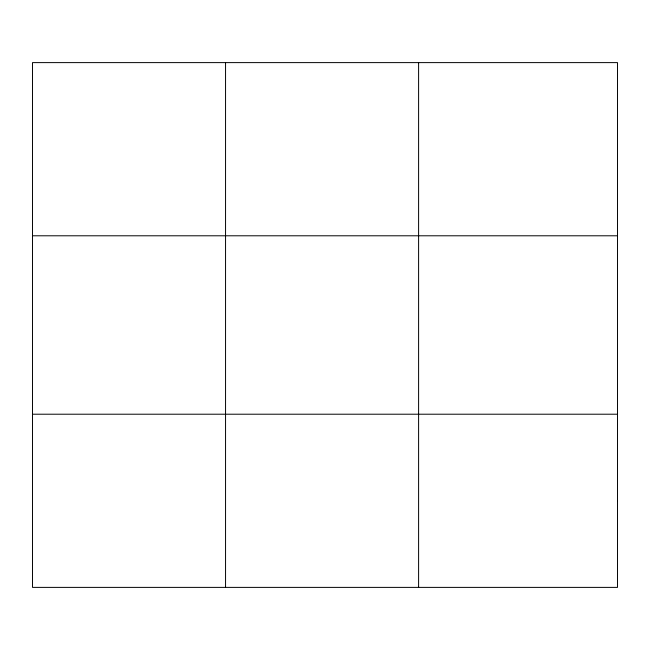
<?xml version="1.0" encoding="UTF-8"?>
<svg xmlns="http://www.w3.org/2000/svg" width="650" height="650" viewBox="0 0 650 650"><rect width="100%" height="100%" fill="white"/><g stroke="black" fill="none" stroke-linecap="round" stroke-linejoin="round"><path stroke-width="0.97" d="M225.55 62.611L225.55 587.389M418.6 62.611L418.6 587.389M32.5 235.787L617.5 235.787M32.5 414.213L617.5 414.213M617.5 500.801L617.5 587.389L32.5 587.389L32.5 62.611L617.5 62.611L617.5 500.801"/></g></svg>
